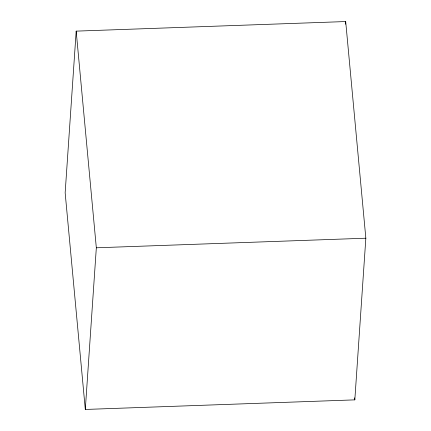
<?xml version="1.0" encoding="UTF-8"?>
<svg xmlns="http://www.w3.org/2000/svg" width="431" height="431" viewBox="0 0 431 431"><rect width="100%" height="100%" fill="white"/><g stroke="black" fill="none" stroke-linecap="round" stroke-linejoin="round"><path stroke-width="0.65" d="M76.179 31.134L65.156 192.792L85.306 409.45L354.821 399.866L365.844 238.208L345.694 21.55L76.179 31.134L96.328 247.793L85.306 409.45M345.511 24.233L345.694 21.55M96.328 247.793L365.844 238.208M354.632 397.856L354.821 399.866"/></g></svg>
